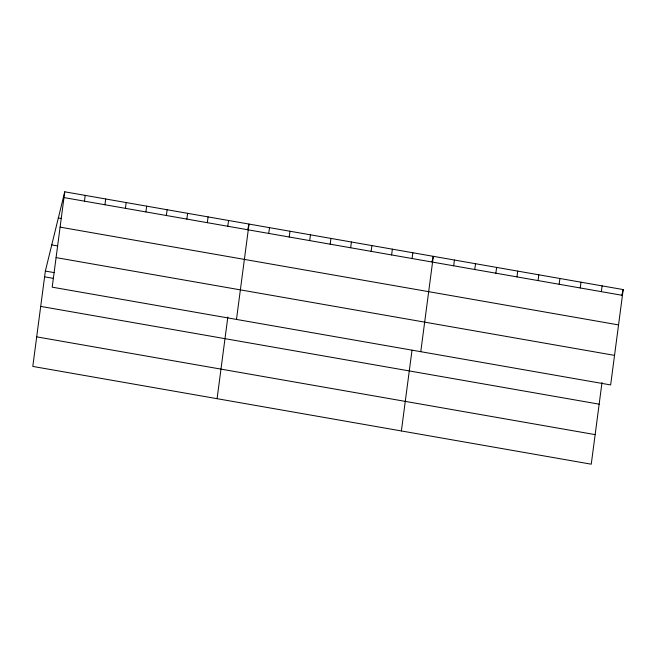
<?xml version="1.0" encoding="UTF-8"?>
<svg xmlns="http://www.w3.org/2000/svg" width="656" height="656" viewBox="0 0 656 656"><rect width="100%" height="100%" fill="white"/><g stroke="black" fill="none" stroke-linecap="round" stroke-linejoin="round"><path stroke-width="0.98" d="M64.747 191.806L52.193 287.164L610.646 384.933L623.2 289.575L64.747 191.806L45.354 271.067L32.8 366.425L591.253 464.194L602.011 382.489M84.468 201.162L85.223 195.398M104.944 204.746L105.698 198.981M125.419 208.329L126.173 202.565M145.894 211.921L146.657 206.148M166.37 215.504L167.132 209.731M186.845 219.088L187.608 213.315M207.321 222.671L208.083 216.906M227.804 226.254L228.559 220.49M217.087 398.684L227.845 316.979M236.48 319.431L249.034 224.073L247.665 229.674M268.755 233.429L269.509 227.657M289.23 237.013L289.993 231.24M309.706 240.596L310.468 234.823M330.181 244.18L330.944 238.415M350.657 247.763L351.419 241.998M371.14 251.355L371.895 245.582M391.616 254.938L392.37 249.165M412.091 258.521L412.854 252.749M401.382 430.951L412.009 350.23M420.775 351.69L433.329 256.332L431.951 261.941M453.665 265.803L454.419 260.03M474.764 269.493L475.518 263.72M495.854 273.183L496.617 267.418M516.953 276.881L517.715 271.108M538.051 280.571L538.814 274.807M559.15 284.269L559.912 278.497M580.248 287.959L581.003 282.187M601.347 291.649L602.101 285.885M621.831 295.184L623.2 289.575M63.985 197.579L622.437 295.348M58.351 217.964L61.27 218.473M60.098 227.14L618.551 324.909M51.75 244.909L57.605 245.934M56.088 257.603L614.541 355.372M45.354 271.067L54.128 272.601M44.592 276.832L53.374 278.374M40.705 306.401L599.158 404.17M36.695 336.856L595.148 434.625"/></g></svg>
